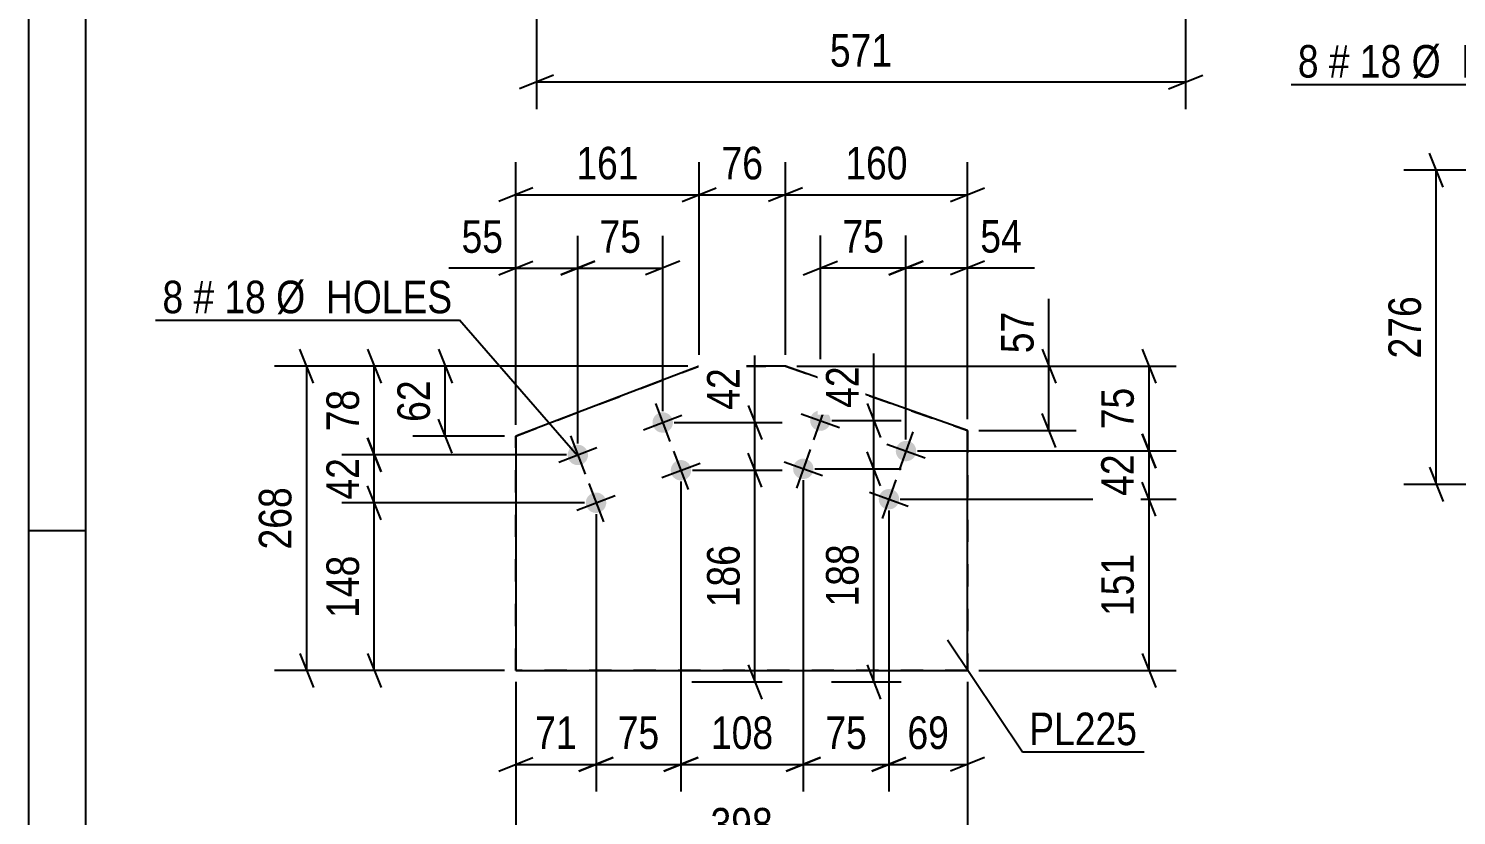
# Model space of a CAD drawing. Header units: millimetres. Extents: x 0 to 420, y 0 to 297.
# Drawn here: x 0 to 125.7, y 123.9 to 193.2 of the extents above; entities that cross this region are included whole.
import ezdxf

# ---------------------------------------------------------------- set-up
doc = ezdxf.new("R2010")
doc.units = ezdxf.units.MM
doc.linetypes.add('DXK_LINE_DOT2', pattern=[3.9198, 1.9599, -1.9599])
doc.styles.add('Arial Narrow', font='ARIALN.TTF', dxfattribs={"height": 0.2})

# ---------------------------------------------------------------- blocks, each defined once
blk = doc.blocks.new('Unknown-318893208-1115 - 8910')
at = {"color": 5, "linetype": 'Continuous'}
for p, q in [((0, 297), (0, 0)), ((5, 292), (5, 5)), ((5, 149), (0, 149))]:
    blk.add_line(p, q, dxfattribs=at)
blk = doc.blocks.new('Bolt-318893208-1248 - 1207')
at = {"linetype": 'Continuous'}
for points in [[(56.45, 157.87), (56.3, 157.75), (56.13, 157.67), (55.95, 157.63), (55.76, 157.63), (55.57, 157.66), (55.4, 157.73), (55.25, 157.84), (55.12, 157.98), (55.02, 158.14), (54.96, 158.31), (54.93, 158.5), (54.95, 158.69), (55, 158.87), (55.09, 159.03), (55.21, 159.18), (55.36, 159.29), (55.53, 159.37), (55.71, 159.42), (55.9, 159.42), (56.09, 159.39), (56.26, 159.31), (56.42, 159.21), (56.55, 159.07), (56.64, 158.91), (56.71, 158.73), (56.73, 158.55), (56.72, 158.36), (56.66, 158.18), (56.57, 158.01)], [(48.98, 155.01), (48.83, 154.9), (48.66, 154.82), (48.47, 154.78), (48.29, 154.77), (48.1, 154.81), (47.93, 154.88), (47.77, 154.98), (47.64, 155.12), (47.54, 155.28), (47.48, 155.46), (47.46, 155.65), (47.47, 155.83), (47.53, 156.01), (47.62, 156.18), (47.74, 156.32), (47.89, 156.44), (48.06, 156.52), (48.24, 156.56), (48.43, 156.56), (48.61, 156.53), (48.79, 156.46), (48.94, 156.35), (49.07, 156.21), (49.17, 156.05), (49.23, 155.88), (49.26, 155.69), (49.24, 155.5), (49.19, 155.32), (49.1, 155.16)], [(58.06, 153.67), (57.91, 153.55), (57.74, 153.47), (57.55, 153.43), (57.37, 153.42), (57.18, 153.46), (57.01, 153.53), (56.85, 153.64), (56.72, 153.77), (56.62, 153.93), (56.56, 154.11), (56.54, 154.3), (56.55, 154.48), (56.61, 154.66), (56.7, 154.83), (56.82, 154.97), (56.97, 155.09), (57.14, 155.17), (57.32, 155.21), (57.51, 155.22), (57.69, 155.18), (57.87, 155.11), (58.02, 155), (58.15, 154.87), (58.25, 154.71), (58.31, 154.53), (58.34, 154.34), (58.32, 154.15), (58.27, 153.97), (58.18, 153.81)], [(50.58, 150.81), (50.43, 150.7), (50.26, 150.62), (50.08, 150.57), (49.89, 150.57), (49.71, 150.6), (49.53, 150.67), (49.38, 150.78), (49.25, 150.92), (49.15, 151.08), (49.09, 151.26), (49.06, 151.44), (49.08, 151.63), (49.13, 151.81), (49.22, 151.97), (49.35, 152.12), (49.49, 152.23), (49.66, 152.31), (49.85, 152.36), (50.04, 152.36), (50.22, 152.33), (50.39, 152.25), (50.55, 152.15), (50.68, 152.01), (50.78, 151.85), (50.84, 151.67), (50.86, 151.49), (50.85, 151.3), (50.79, 151.12), (50.7, 150.95)]]:
    blk.add_hatch(color=1, dxfattribs=at).paths.add_polyline_path(points)
at = {"color": 1, "linetype": 'Continuous'}
for p, q in [((55.19, 160.2), (56.47, 156.84)), ((54.15, 157.88), (57.51, 159.17)), ((47.72, 157.35), (49, 153.99)), ((46.68, 155.03), (50.04, 156.31)), ((56.79, 156), (58.08, 152.64)), ((55.76, 153.68), (59.12, 154.96)), ((49.32, 153.15), (50.61, 149.78)), ((48.28, 150.82), (51.65, 152.11))]:
    blk.add_line(p, q, dxfattribs=at)
blk = doc.blocks.new('Bolt-318893208-1243 - 1207')
at = {"linetype": 'Continuous'}
for points in [[(70.45, 159.21), (70.54, 159.05), (70.6, 158.87), (70.61, 158.68), (70.59, 158.49), (70.53, 158.31), (70.44, 158.15), (70.31, 158.01), (70.16, 157.91), (69.98, 157.83), (69.8, 157.79), (69.61, 157.8), (69.43, 157.84), (69.26, 157.92), (69.1, 158.03), (68.98, 158.17), (68.89, 158.33), (68.83, 158.51), (68.81, 158.7), (68.84, 158.89), (68.9, 159.06), (68.99, 159.23), (69.12, 159.37), (69.27, 159.47), (69.45, 159.55), (69.63, 159.59), (69.82, 159.58), (70, 159.54), (70.17, 159.46), (70.32, 159.35)], [(77.99, 156.54), (78.08, 156.37), (78.14, 156.19), (78.15, 156.01), (78.13, 155.82), (78.07, 155.64), (77.98, 155.48), (77.85, 155.34), (77.7, 155.23), (77.52, 155.16), (77.34, 155.12), (77.15, 155.12), (76.97, 155.16), (76.8, 155.24), (76.64, 155.35), (76.52, 155.49), (76.43, 155.66), (76.37, 155.84), (76.35, 156.02), (76.38, 156.21), (76.44, 156.39), (76.53, 156.55), (76.66, 156.69), (76.81, 156.8), (76.99, 156.87), (77.17, 156.91), (77.36, 156.91), (77.54, 156.87), (77.71, 156.79), (77.86, 156.68)], [(68.94, 154.97), (69.04, 154.81), (69.09, 154.63), (69.11, 154.44), (69.09, 154.25), (69.03, 154.07), (68.93, 153.91), (68.8, 153.77), (68.65, 153.66), (68.48, 153.59), (68.29, 153.55), (68.11, 153.55), (67.92, 153.6), (67.75, 153.67), (67.6, 153.79), (67.48, 153.93), (67.38, 154.09), (67.33, 154.27), (67.31, 154.46), (67.33, 154.65), (67.39, 154.82), (67.49, 154.99), (67.62, 155.12), (67.77, 155.23), (67.94, 155.31), (68.13, 155.34), (68.31, 155.34), (68.5, 155.3), (68.67, 155.22), (68.82, 155.11)], [(76.48, 152.3), (76.58, 152.13), (76.63, 151.95), (76.65, 151.76), (76.63, 151.58), (76.57, 151.4), (76.47, 151.24), (76.34, 151.1), (76.19, 150.99), (76.02, 150.92), (75.83, 150.88), (75.65, 150.88), (75.46, 150.92), (75.29, 151), (75.14, 151.11), (75.02, 151.25), (74.92, 151.42), (74.87, 151.6), (74.85, 151.78), (74.87, 151.97), (74.93, 152.15), (75.03, 152.31), (75.15, 152.45), (75.31, 152.56), (75.48, 152.63), (75.67, 152.67), (75.85, 152.67), (76.04, 152.63), (76.21, 152.55), (76.36, 152.44)]]:
    blk.add_hatch(color=1, dxfattribs=at).paths.add_polyline_path(points)
at = {"color": 1, "linetype": 'Continuous'}
for p, q in [((70.32, 160.39), (69.11, 156.99)), ((68.02, 159.29), (71.41, 158.09)), ((77.86, 157.71), (76.65, 154.32)), ((68.81, 156.15), (67.61, 152.75)), ((75.56, 156.62), (78.95, 155.41)), ((66.51, 155.05), (69.91, 153.85)), ((76.35, 153.47), (75.15, 150.08)), ((74.05, 152.38), (77.45, 151.17))]:
    blk.add_line(p, q, dxfattribs=at)
blk = doc.blocks.new('Part-318893208-1263 - 1207')
at = {"color": 2, "linetype": 'Continuous'}
for p, q in [((59.03, 163.49), (42.9, 157.33)), ((66.64, 163.49), (59.03, 163.49)), ((59.03, 163.49), (59.03, 163.49)), ((82.67, 157.81), (66.64, 163.49)), ((66.64, 163.49), (66.64, 163.49)), ((42.9, 157.33), (42.9, 136.69)), ((42.9, 157.33), (42.9, 157.33)), ((82.67, 136.69), (82.67, 157.81)), ((82.67, 157.81), (82.67, 157.81)), ((42.9, 136.69), (82.67, 136.69)), ((42.9, 136.69), (42.9, 136.69)), ((82.67, 136.69), (82.67, 136.69))]:
    blk.add_line(p, q, dxfattribs=at)
at = {"color": 7, "linetype": 'DXK_LINE_DOT2'}
for p, q in [((42.9, 157.33), (59.03, 163.49)), ((59.03, 163.49), (66.64, 163.49)), ((66.64, 163.49), (82.67, 157.81)), ((42.9, 136.69), (42.9, 157.33)), ((82.67, 157.81), (82.67, 136.69)), ((82.67, 136.69), (42.9, 136.69))]:
    blk.add_line(p, q, dxfattribs=at)
blk = doc.blocks.new('StraightDimension-318893208-3351 - 3050')
at = {"color": 7, "linetype": 'Continuous'}
for p, q in [((44.72, 204.23), (44.72, 186.09)), ((101.87, 204.23), (101.87, 186.09)), ((46.22, 189.09), (43.22, 187.89)), ((100.37, 187.89), (103.37, 189.09)), ((44.72, 188.49), (101.87, 188.49))]:
    blk.add_line(p, q, dxfattribs=at)
at = {"color": 0}
blk.add_wipeout([(76.64, 189.24), (76.64, 193.44), (69.95, 193.44), (69.95, 189.24)], dxfattribs=at)
at = {"color": 3, "style": 'Arial Narrow'}
blk.add_text('571', height=2.863, dxfattribs=at).set_placement((70.55, 189.84))
blk = doc.blocks.new('StraightDimension-318893208-1452 - 1207')
at = {"color": 7, "linetype": 'Continuous'}
for p, q in [((48.36, 156.67), (48.36, 174.96)), ((55.83, 159.52), (55.83, 174.96)), ((46.86, 171.51), (49.86, 172.71)), ((57.33, 172.71), (54.33, 171.51)), ((48.36, 172.11), (55.83, 172.11))]:
    blk.add_line(p, q, dxfattribs=at)
at = {"color": 0}
blk.add_wipeout([(54.52, 172.86), (54.52, 177.06), (49.67, 177.06), (49.67, 172.86)], dxfattribs=at)
at = {"color": 3, "style": 'Arial Narrow'}
blk.add_text('75', height=2.863, dxfattribs=at).set_placement((50.27, 173.46))
blk = doc.blocks.new('StraightDimension-318893208-1312 - 1207')
at = {"color": 7, "linetype": 'Continuous'}
for p, q in [((68.21, 153.45), (68.21, 126.04)), ((57.44, 153.32), (57.44, 126.04)), ((55.94, 127.84), (58.94, 129.04)), ((57.44, 128.44), (68.21, 128.44)), ((69.71, 129.04), (66.71, 127.84))]:
    blk.add_line(p, q, dxfattribs=at)
at = {"color": 0}
blk.add_wipeout([(66.17, 129.19), (66.17, 133.39), (59.48, 133.39), (59.48, 129.19)], dxfattribs=at)
at = {"color": 3, "style": 'Arial Narrow'}
blk.add_text('108', height=2.863, dxfattribs=at).set_placement((60.08, 129.79))
blk = doc.blocks.new('StraightDimension-318893208-1297 - 1207')
at = {"color": 7, "linetype": 'Continuous'}
for p, q in [((75.75, 150.77), (75.75, 126.04)), ((82.67, 135.69), (82.67, 126.04)), ((74.25, 127.84), (77.25, 129.04)), ((75.75, 128.44), (82.67, 128.44)), ((84.17, 129.04), (81.17, 127.84))]:
    blk.add_line(p, q, dxfattribs=at)
at = {"color": 0}
blk.add_wipeout([(81.64, 129.19), (81.64, 133.39), (76.78, 133.39), (76.78, 129.19)], dxfattribs=at)
at = {"color": 3, "style": 'Arial Narrow'}
blk.add_text('69', height=2.863, dxfattribs=at).set_placement((77.38, 129.79))
blk = doc.blocks.new('StraightDimension-318893208-1433 - 1207')
at = {"color": 7, "linetype": 'Continuous'}
for p, q in [((36.09, 164.99), (37.29, 161.99)), ((58.03, 163.49), (33.84, 163.49)), ((36.69, 157.33), (36.69, 163.49)), ((37.29, 155.83), (36.09, 158.83)), ((41.91, 157.33), (33.84, 157.33))]:
    blk.add_line(p, q, dxfattribs=at)
at = {"color": 0}
blk.add_wipeout([(35.94, 162.84), (31.74, 162.84), (31.74, 157.98), (35.94, 157.98)], dxfattribs=at)
at = {"color": 3, "style": 'Arial Narrow'}
blk.add_text('62', height=2.863, rotation=90.0002, dxfattribs=at).set_placement((35.34, 158.58))
blk = doc.blocks.new('StraightDimension-318893208-1265 - 1207')
at = {"color": 7, "linetype": 'Continuous'}
for p, q in [((77.25, 157.02), (77.25, 174.98)), ((82.67, 158.81), (82.67, 174.98)), ((75.75, 171.53), (78.75, 172.73)), ((84.17, 172.73), (81.17, 171.53)), ((77.25, 172.13), (82.67, 172.13)), ((82.67, 172.13), (88.57, 172.13)), ((82.67, 172.13), (88.57, 172.13))]:
    blk.add_line(p, q, dxfattribs=at)
at = {"color": 0}
blk.add_wipeout([(88.05, 172.88), (88.05, 177.08), (83.19, 177.08), (83.19, 172.88)], dxfattribs=at)
at = {"color": 3, "style": 'Arial Narrow'}
blk.add_text('54', height=2.863, dxfattribs=at).set_placement((83.79, 173.48))
blk = doc.blocks.new('StraightDimension-318893208-1286 - 1207')
at = {"color": 7, "linetype": 'Continuous'}
for p, q in [((69.71, 159.69), (69.71, 174.98)), ((77.25, 157.02), (77.25, 174.98)), ((68.21, 171.53), (71.21, 172.73)), ((78.75, 172.73), (75.75, 171.53)), ((69.71, 172.13), (77.25, 172.13))]:
    blk.add_line(p, q, dxfattribs=at)
at = {"color": 0}
blk.add_wipeout([(75.91, 172.88), (75.91, 177.08), (71.06, 177.08), (71.06, 172.88)], dxfattribs=at)
at = {"color": 3, "style": 'Arial Narrow'}
blk.add_text('75', height=2.863, dxfattribs=at).set_placement((71.66, 173.48))
blk = doc.blocks.new('StraightDimension-318893208-1304 - 1207')
at = {"color": 7, "linetype": 'Continuous'}
for p, q in [((68.21, 153.45), (68.21, 126.04)), ((75.75, 150.77), (75.75, 126.04)), ((66.71, 127.84), (69.71, 129.04)), ((68.21, 128.44), (75.75, 128.44)), ((77.25, 129.04), (74.25, 127.84))]:
    blk.add_line(p, q, dxfattribs=at)
at = {"color": 0}
blk.add_wipeout([(74.41, 129.19), (74.41, 133.39), (69.55, 133.39), (69.55, 129.19)], dxfattribs=at)
at = {"color": 3, "style": 'Arial Narrow'}
blk.add_text('75', height=2.863, dxfattribs=at).set_placement((70.15, 129.79))
blk = doc.blocks.new('StraightDimension-318893208-1320 - 1207')
at = {"color": 7, "linetype": 'Continuous'}
for p, q in [((57.44, 153.32), (57.44, 126.04)), ((49.96, 150.46), (49.96, 126.04)), ((48.46, 127.84), (51.46, 129.04)), ((49.96, 128.44), (57.44, 128.44)), ((58.94, 129.04), (55.94, 127.84))]:
    blk.add_line(p, q, dxfattribs=at)
at = {"color": 0}
blk.add_wipeout([(56.13, 129.19), (56.13, 133.39), (51.27, 133.39), (51.27, 129.19)], dxfattribs=at)
at = {"color": 3, "style": 'Arial Narrow'}
blk.add_text('75', height=2.863, dxfattribs=at).set_placement((51.87, 129.79))
blk = doc.blocks.new('StraightDimension-318893208-1328 - 1207')
at = {"color": 7, "linetype": 'Continuous'}
for p, q in [((49.96, 150.46), (49.96, 126.04)), ((42.91, 135.69), (42.91, 126.04)), ((41.41, 127.84), (44.41, 129.04)), ((42.91, 128.44), (49.96, 128.44)), ((51.46, 129.04), (48.46, 127.84))]:
    blk.add_line(p, q, dxfattribs=at)
at = {"color": 0}
blk.add_wipeout([(48.86, 129.19), (48.86, 133.39), (44.01, 133.39), (44.01, 129.19)], dxfattribs=at)
at = {"color": 3, "style": 'Arial Narrow'}
blk.add_text('71', height=2.863, dxfattribs=at).set_placement((44.61, 129.79))
blk = doc.blocks.new('StraightDimension-318893208-1463 - 1207')
at = {"color": 7, "linetype": 'Continuous'}
for p, q in [((29.84, 157.17), (31.04, 154.17)), ((47.36, 155.67), (27.59, 155.67)), ((30.44, 151.46), (30.44, 155.67)), ((31.04, 149.96), (29.84, 152.96)), ((48.96, 151.46), (27.59, 151.46))]:
    blk.add_line(p, q, dxfattribs=at)
at = {"color": 0}
blk.add_wipeout([(29.69, 155.99), (25.49, 155.99), (25.49, 151.14), (29.69, 151.14)], dxfattribs=at)
at = {"color": 3, "style": 'Arial Narrow'}
blk.add_text('42', height=2.863, rotation=90.0002, dxfattribs=at).set_placement((29.09, 151.74))
blk = doc.blocks.new('StraightDimension-318893208-1335 - 1207')
at = {"color": 7, "linetype": 'Continuous'}
for p, q in [((63.95, 158.52), (63.95, 164.43)), ((63.95, 158.52), (63.95, 164.43)), ((63.35, 160.02), (64.55, 157.02)), ((56.83, 158.52), (66.35, 158.52)), ((63.95, 154.32), (63.95, 158.52)), ((64.55, 152.82), (63.35, 155.82)), ((58.44, 154.32), (66.35, 154.32))]:
    blk.add_line(p, q, dxfattribs=at)
at = {"color": 0}
blk.add_wipeout([(63.2, 163.9), (59, 163.9), (59, 159.05), (63.2, 159.05)], dxfattribs=at)
at = {"color": 3, "style": 'Arial Narrow'}
blk.add_text('42', height=2.863, rotation=90.0002, dxfattribs=at).set_placement((62.6, 159.65))
blk = doc.blocks.new('StraightDimension-318893208-1345 - 1207')
at = {"color": 7, "linetype": 'Continuous'}
for p, q in [((64.55, 152.82), (63.35, 155.82)), ((58.44, 154.32), (66.35, 154.32)), ((63.95, 135.69), (63.95, 154.32)), ((63.35, 137.19), (64.55, 134.19)), ((58.41, 135.69), (66.35, 135.69))]:
    blk.add_line(p, q, dxfattribs=at)
at = {"color": 0}
blk.add_wipeout([(63.2, 148.35), (59, 148.35), (59, 141.66), (63.2, 141.66)], dxfattribs=at)
at = {"color": 3, "style": 'Arial Narrow'}
blk.add_text('186', height=2.863, rotation=90.0002, dxfattribs=at).set_placement((62.6, 142.26))
blk = doc.blocks.new('StraightDimension-318893208-1424 - 1207')
at = {"color": 7, "linetype": 'Continuous'}
for p, q in [((89.83, 163.49), (89.83, 169.4)), ((89.83, 163.49), (89.83, 169.4)), ((89.23, 164.99), (90.43, 161.99)), ((67.64, 163.49), (92.23, 163.49)), ((89.83, 157.81), (89.83, 163.49)), ((90.43, 156.31), (89.23, 159.31)), ((83.67, 157.81), (92.23, 157.81))]:
    blk.add_line(p, q, dxfattribs=at)
at = {"color": 0}
blk.add_wipeout([(89.08, 168.87), (84.88, 168.87), (84.88, 164.02), (89.08, 164.02)], dxfattribs=at)
at = {"color": 3, "style": 'Arial Narrow'}
blk.add_text('57', height=2.863, rotation=90.0002, dxfattribs=at).set_placement((88.48, 164.62))
blk = doc.blocks.new('StraightDimension-318893208-1360 - 1207')
at = {"color": 7, "linetype": 'Continuous'}
for p, q in [((74.42, 158.69), (74.42, 164.6)), ((74.42, 158.69), (74.42, 164.6)), ((73.82, 160.19), (75.02, 157.19)), ((70.71, 158.69), (76.82, 158.69)), ((74.42, 154.45), (74.42, 158.69)), ((75.02, 152.95), (73.82, 155.95)), ((69.21, 154.45), (76.82, 154.45))]:
    blk.add_line(p, q, dxfattribs=at)
at = {"color": 0}
blk.add_wipeout([(73.67, 164.07), (69.47, 164.07), (69.47, 159.21), (73.67, 159.21)], dxfattribs=at)
at = {"color": 3, "style": 'Arial Narrow'}
blk.add_text('42', height=2.863, rotation=90.0002, dxfattribs=at).set_placement((73.07, 159.81))
blk = doc.blocks.new('StraightDimension-318893208-1370 - 1207')
at = {"color": 7, "linetype": 'Continuous'}
for p, q in [((75.02, 152.95), (73.82, 155.95)), ((69.21, 154.45), (76.82, 154.45)), ((74.42, 135.69), (74.42, 154.45)), ((73.82, 137.19), (75.02, 134.19)), ((70.69, 135.69), (76.82, 135.69))]:
    blk.add_line(p, q, dxfattribs=at)
at = {"color": 0}
blk.add_wipeout([(73.67, 148.41), (69.47, 148.41), (69.47, 141.73), (73.67, 141.73)], dxfattribs=at)
at = {"color": 3, "style": 'Arial Narrow'}
blk.add_text('188', height=2.863, rotation=90.0002, dxfattribs=at).set_placement((73.07, 142.33))
blk = doc.blocks.new('StraightDimension-318893208-1385 - 1207')
at = {"color": 7, "linetype": 'Continuous'}
for p, q in [((42.91, 158.33), (42.91, 181.42)), ((59.03, 164.49), (59.03, 181.42)), ((44.41, 179.17), (41.41, 177.97)), ((42.91, 178.57), (59.03, 178.57)), ((57.53, 177.97), (60.53, 179.17))]:
    blk.add_line(p, q, dxfattribs=at)
at = {"color": 0}
blk.add_wipeout([(54.31, 179.32), (54.31, 183.52), (47.63, 183.52), (47.63, 179.32)], dxfattribs=at)
at = {"color": 3, "style": 'Arial Narrow'}
blk.add_text('161', height=2.863, dxfattribs=at).set_placement((48.23, 179.92))
blk = doc.blocks.new('StraightDimension-318893208-1398 - 1207')
at = {"color": 7, "linetype": 'Continuous'}
for p, q in [((59.03, 164.49), (59.03, 181.42)), ((66.64, 164.49), (66.64, 181.42)), ((57.53, 177.97), (60.53, 179.17)), ((59.03, 178.57), (66.64, 178.57)), ((68.14, 179.17), (65.14, 177.97))]:
    blk.add_line(p, q, dxfattribs=at)
at = {"color": 0}
blk.add_wipeout([(65.27, 179.32), (65.27, 183.52), (60.41, 183.52), (60.41, 179.32)], dxfattribs=at)
at = {"color": 3, "style": 'Arial Narrow'}
blk.add_text('76', height=2.863, dxfattribs=at).set_placement((61.01, 179.92))
blk = doc.blocks.new('StraightDimension-318893208-1408 - 1207')
at = {"color": 7, "linetype": 'Continuous'}
for p, q in [((66.64, 164.49), (66.64, 181.42)), ((82.67, 158.81), (82.67, 181.42)), ((68.14, 179.17), (65.14, 177.97)), ((66.64, 178.57), (82.67, 178.57)), ((81.17, 177.97), (84.17, 179.17))]:
    blk.add_line(p, q, dxfattribs=at)
at = {"color": 0}
blk.add_wipeout([(78, 179.32), (78, 183.52), (71.31, 183.52), (71.31, 179.32)], dxfattribs=at)
at = {"color": 3, "style": 'Arial Narrow'}
blk.add_text('160', height=2.863, dxfattribs=at).set_placement((71.91, 179.92))
blk = doc.blocks.new('StraightDimension-318893208-1419 - 1207')
at = {"color": 7, "linetype": 'Continuous'}
for p, q in [((42.91, 135.69), (42.91, 117.99)), ((82.67, 135.69), (82.67, 117.99)), ((44.41, 120.99), (41.41, 119.79)), ((81.17, 119.79), (84.17, 120.99)), ((42.91, 120.39), (82.67, 120.39))]:
    blk.add_line(p, q, dxfattribs=at)
at = {"color": 0}
blk.add_wipeout([(66.13, 121.14), (66.13, 125.34), (59.44, 125.34), (59.44, 121.14)], dxfattribs=at)
at = {"color": 3, "style": 'Arial Narrow'}
blk.add_text('398', height=2.863, dxfattribs=at).set_placement((60.04, 121.74))
blk = doc.blocks.new('StraightDimension-318893208-1442 - 1207')
at = {"color": 7, "linetype": 'Continuous'}
for p, q in [((42.91, 158.33), (42.91, 174.96)), ((48.36, 156.67), (48.36, 174.96)), ((41.41, 171.51), (44.41, 172.71)), ((49.86, 172.71), (46.86, 171.51)), ((42.91, 172.11), (37, 172.11)), ((42.91, 172.11), (37, 172.11)), ((42.91, 172.11), (48.36, 172.11))]:
    blk.add_line(p, q, dxfattribs=at)
at = {"color": 0}
blk.add_wipeout([(42.38, 172.86), (42.38, 177.06), (37.52, 177.06), (37.52, 172.86)], dxfattribs=at)
at = {"color": 3, "style": 'Arial Narrow'}
blk.add_text('55', height=2.863, dxfattribs=at).set_placement((38.12, 173.46))
blk = doc.blocks.new('StraightDimension-318893208-1471 - 1207')
at = {"color": 7, "linetype": 'Continuous'}
for p, q in [((29.84, 164.99), (31.04, 161.99)), ((58.03, 163.49), (27.59, 163.49)), ((30.44, 155.67), (30.44, 163.49)), ((31.04, 154.17), (29.84, 157.17)), ((47.36, 155.67), (27.59, 155.67))]:
    blk.add_line(p, q, dxfattribs=at)
at = {"color": 0}
blk.add_wipeout([(29.69, 162.01), (25.49, 162.01), (25.49, 157.15), (29.69, 157.15)], dxfattribs=at)
at = {"color": 3, "style": 'Arial Narrow'}
blk.add_text('78', height=2.863, rotation=90.0002, dxfattribs=at).set_placement((29.09, 157.75))
blk = doc.blocks.new('StraightDimension-318893208-1479 - 1207')
at = {"color": 7, "linetype": 'Continuous'}
for p, q in [((31.04, 149.96), (29.84, 152.96)), ((48.96, 151.46), (27.59, 151.46)), ((30.44, 136.69), (30.44, 151.46)), ((29.84, 138.19), (31.04, 135.19)), ((41.91, 136.69), (27.59, 136.69))]:
    blk.add_line(p, q, dxfattribs=at)
at = {"color": 0}
blk.add_wipeout([(29.69, 147.42), (25.49, 147.42), (25.49, 140.73), (29.69, 140.73)], dxfattribs=at)
at = {"color": 3, "style": 'Arial Narrow'}
blk.add_text('148', height=2.863, rotation=90.0002, dxfattribs=at).set_placement((29.09, 141.33))
blk = doc.blocks.new('StraightDimension-318893208-1486 - 1207')
at = {"color": 7, "linetype": 'Continuous'}
for p, q in [((99.25, 150.27), (98.05, 153.27)), ((76.75, 151.77), (101.05, 151.77)), ((98.65, 136.69), (98.65, 151.77)), ((98.05, 138.19), (99.25, 135.19)), ((83.67, 136.69), (101.05, 136.69))]:
    blk.add_line(p, q, dxfattribs=at)
at = {"color": 0}
blk.add_wipeout([(97.9, 147.57), (93.7, 147.57), (93.7, 140.89), (97.9, 140.89)], dxfattribs=at)
at = {"color": 3, "style": 'Arial Narrow'}
blk.add_text('151', height=2.863, rotation=90.0002, dxfattribs=at).set_placement((97.3, 141.49))
blk = doc.blocks.new('StraightDimension-318893208-1493 - 1207')
at = {"color": 7, "linetype": 'Continuous'}
for p, q in [((98.05, 157.52), (99.25, 154.52)), ((78.25, 156.02), (101.05, 156.02)), ((98.65, 151.77), (98.65, 156.02)), ((99.25, 150.27), (98.05, 153.27)), ((76.75, 151.77), (101.05, 151.77))]:
    blk.add_line(p, q, dxfattribs=at)
at = {"color": 0}
blk.add_wipeout([(97.9, 156.32), (93.7, 156.32), (93.7, 151.47), (97.9, 151.47)], dxfattribs=at)
at = {"color": 3, "style": 'Arial Narrow'}
blk.add_text('42', height=2.863, rotation=90.0002, dxfattribs=at).set_placement((97.3, 152.07))
blk = doc.blocks.new('StraightDimension-318893208-1501 - 1207')
at = {"color": 7, "linetype": 'Continuous'}
for p, q in [((98.05, 164.99), (99.25, 161.99)), ((67.64, 163.49), (101.05, 163.49)), ((98.65, 156.02), (98.65, 163.49)), ((99.25, 154.52), (98.05, 157.52)), ((78.25, 156.02), (101.05, 156.02))]:
    blk.add_line(p, q, dxfattribs=at)
at = {"color": 0}
blk.add_wipeout([(97.9, 162.18), (93.7, 162.18), (93.7, 157.33), (97.9, 157.33)], dxfattribs=at)
at = {"color": 3, "style": 'Arial Narrow'}
blk.add_text('75', height=2.863, rotation=90.0002, dxfattribs=at).set_placement((97.3, 157.93))
blk = doc.blocks.new('StraightDimension-318893208-1510 - 1207')
at = {"color": 7, "linetype": 'Continuous'}
for p, q in [((25.09, 161.99), (23.89, 164.99)), ((58.03, 163.49), (21.64, 163.49)), ((24.49, 136.69), (24.49, 163.49)), ((23.89, 138.19), (25.09, 135.19)), ((41.91, 136.69), (21.64, 136.69))]:
    blk.add_line(p, q, dxfattribs=at)
at = {"color": 0}
blk.add_wipeout([(23.74, 153.43), (19.54, 153.43), (19.54, 146.75), (23.74, 146.75)], dxfattribs=at)
at = {"color": 3, "style": 'Arial Narrow'}
blk.add_text('268', height=2.863, rotation=90.0002, dxfattribs=at).set_placement((23.14, 147.35))
blk = doc.blocks.new('StraightDimension-318893208-9202 - 9010')
at = {"color": 7, "linetype": 'Continuous'}
for p, q in [((124.54, 179.22), (123.34, 182.22)), ((160.58, 180.72), (121.09, 180.72)), ((123.94, 153.08), (123.94, 180.72)), ((123.34, 154.58), (124.54, 151.58)), ((144.56, 153.08), (121.09, 153.08))]:
    blk.add_line(p, q, dxfattribs=at)
at = {"color": 0}
blk.add_wipeout([(123.19, 170.24), (118.99, 170.24), (118.99, 163.56), (123.19, 163.56)], dxfattribs=at)
at = {"color": 3, "style": 'Arial Narrow'}
blk.add_text('276', height=2.863, rotation=90.0002, dxfattribs=at).set_placement((122.59, 164.16))
blk = doc.blocks.new('Mark-318893208-1259 - 1207')
at = {"color": 0}
blk.add_wipeout([(97.61, 130.13), (97.61, 133.13), (88.1, 133.13), (88.1, 130.13)], dxfattribs=at)
blk.add_wipeout([(97.61, 130.13), (97.61, 133.13), (88.1, 133.13), (88.1, 130.13)], dxfattribs=at)
at = {"color": 30, "linetype": 'Continuous'}
for p, q in [((80.9, 139.41), (87.5, 129.53)), ((87.5, 129.53), (98.21, 129.53))]:
    blk.add_line(p, q, dxfattribs=at)
at = {"color": 3, "style": 'Arial Narrow'}
blk.add_text('PL225', height=2.863, dxfattribs=at).set_placement((88.1, 130.13))
blk = doc.blocks.new('MarkSet-318893208-1544 - 1207')
at = {"color": 0}
for points in [[(13.61, 168.14), (13.61, 171.14), (11.79, 171.14), (11.79, 168.14)], [(16.34, 168.14), (16.34, 171.14), (14.51, 171.14), (14.51, 168.14)], [(20.9, 168.14), (20.9, 171.14), (17.24, 171.14), (17.24, 168.14)], [(37.33, 168.14), (37.33, 171.14), (21.8, 171.14), (21.8, 168.14)]]:
    blk.add_wipeout(points, dxfattribs=at)
for points in [[(13.61, 168.14), (13.61, 171.14), (11.79, 171.14), (11.79, 168.14)], [(16.34, 168.14), (16.34, 171.14), (14.51, 171.14), (14.51, 168.14)], [(20.9, 168.14), (20.9, 171.14), (17.24, 171.14), (17.24, 168.14)], [(37.33, 168.14), (37.33, 171.14), (21.8, 171.14), (21.8, 168.14)]]:
    blk.add_wipeout(points, dxfattribs=at)
at = {"color": 7, "linetype": 'Continuous'}
for p in [(11.19, 167.54), (48.33, 155.59)]:
    blk.add_line(p, (37.93, 167.54), dxfattribs=at)
at = {"color": 3, "style": 'Arial Narrow'}
for s, height, p in [('8', 2.86, (11.79, 168.14)), ('#', 2.86, (14.51, 168.14)), ('18', 2.863, (17.24, 168.14)), ('Ø  HOLES', 2.863, (21.8, 168.14))]:
    blk.add_text(s, height=height, dxfattribs=at).set_placement(p)
blk = doc.blocks.new('MarkSet-318893208-10434 - 9010')
at = {"color": 0}
for points in [[(113.58, 188.88), (113.58, 191.88), (111.75, 191.88), (111.75, 188.88)], [(116.31, 188.88), (116.31, 191.88), (114.48, 191.88), (114.48, 188.88)], [(120.87, 188.88), (120.87, 191.88), (117.21, 191.88), (117.21, 188.88)], [(137.29, 188.88), (137.29, 191.88), (121.77, 191.88), (121.77, 188.88)]]:
    blk.add_wipeout(points, dxfattribs=at)
for points in [[(113.58, 188.88), (113.58, 191.88), (111.75, 191.88), (111.75, 188.88)], [(116.31, 188.88), (116.31, 191.88), (114.48, 191.88), (114.48, 188.88)], [(120.87, 188.88), (120.87, 191.88), (117.21, 191.88), (117.21, 188.88)], [(137.29, 188.88), (137.29, 191.88), (121.77, 191.88), (121.77, 188.88)]]:
    blk.add_wipeout(points, dxfattribs=at)
at = {"color": 7, "linetype": 'Continuous'}
for p in [(111.15, 188.28), (151.09, 173.33)]:
    blk.add_line(p, (137.89, 188.28), dxfattribs=at)
at = {"color": 3, "style": 'Arial Narrow'}
for s, height, p in [('8', 2.86, (111.75, 188.88)), ('#', 2.86, (114.48, 188.88)), ('18', 2.863, (117.21, 188.88)), ('Ø  HOLES', 2.863, (121.77, 188.88))]:
    blk.add_text(s, height=height, dxfattribs=at).set_placement(p)

msp = doc.modelspace()

# ---------------------------------------------------------------- block references
for name in ['Unknown-318893208-1115 - 8910', 'Part-318893208-1263 - 1207', 'Bolt-318893208-1248 - 1207', 'Bolt-318893208-1243 - 1207']:
    msp.add_blockref(name, (0, 0))

# ---------------------------------------------------------------- next in the draw order: block references
for name in ['StraightDimension-318893208-3351 - 3050', 'StraightDimension-318893208-9202 - 9010', 'StraightDimension-318893208-1452 - 1207', 'StraightDimension-318893208-1265 - 1207', 'StraightDimension-318893208-1312 - 1207', 'StraightDimension-318893208-1297 - 1207']:
    msp.add_blockref(name, (0, 0))

# ---------------------------------------------------------------- next in the draw order: block references
for name in ['MarkSet-318893208-10434 - 9010', 'StraightDimension-318893208-1286 - 1207', 'StraightDimension-318893208-1433 - 1207', 'StraightDimension-318893208-1304 - 1207', 'StraightDimension-318893208-1320 - 1207']:
    msp.add_blockref(name, (0, 0))

# ---------------------------------------------------------------- next in the draw order: block references
for name in ['StraightDimension-318893208-1424 - 1207', 'StraightDimension-318893208-1335 - 1207', 'StraightDimension-318893208-1328 - 1207']:
    msp.add_blockref(name, (0, 0))

# ---------------------------------------------------------------- next in the draw order: block references
for name in ['StraightDimension-318893208-1385 - 1207', 'StraightDimension-318893208-1360 - 1207', 'StraightDimension-318893208-1463 - 1207', 'StraightDimension-318893208-1345 - 1207']:
    msp.add_blockref(name, (0, 0))

# ---------------------------------------------------------------- next in the draw order: block references
for name in ['StraightDimension-318893208-1398 - 1207', 'StraightDimension-318893208-1442 - 1207', 'StraightDimension-318893208-1370 - 1207']:
    msp.add_blockref(name, (0, 0))

# ---------------------------------------------------------------- next in the draw order: block references
for name in ['StraightDimension-318893208-1408 - 1207', 'StraightDimension-318893208-1471 - 1207', 'StraightDimension-318893208-1419 - 1207']:
    msp.add_blockref(name, (0, 0))

# ---------------------------------------------------------------- next in the draw order: block references
for name in ['StraightDimension-318893208-1479 - 1207', 'StraightDimension-318893208-1486 - 1207']:
    msp.add_blockref(name, (0, 0))

# ---------------------------------------------------------------- next in the draw order: block references
for name in ['StraightDimension-318893208-1510 - 1207', 'StraightDimension-318893208-1493 - 1207', 'Mark-318893208-1259 - 1207']:
    msp.add_blockref(name, (0, 0))

# ---------------------------------------------------------------- next in the draw order: block references
for name in ['MarkSet-318893208-1544 - 1207', 'StraightDimension-318893208-1501 - 1207']:
    msp.add_blockref(name, (0, 0))

doc.saveas('drawing.dxf')
